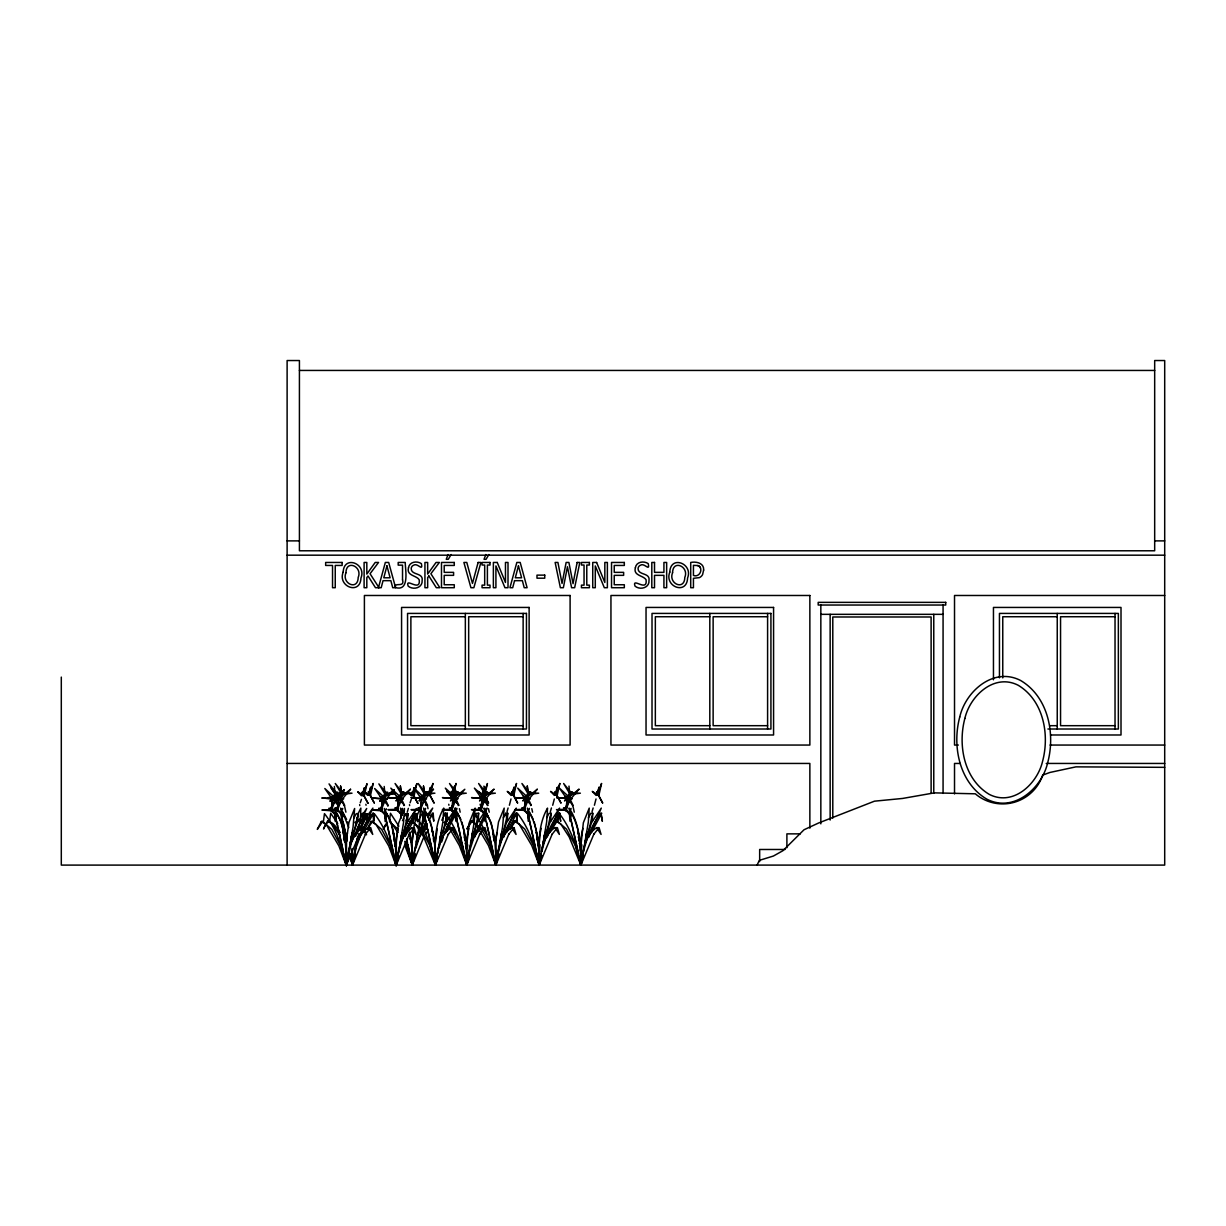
<?xml version="1.0" encoding="UTF-8"?>
<svg xmlns="http://www.w3.org/2000/svg" width="1226" height="1226" viewBox="0 0 1226 1226"><rect width="100%" height="100%" fill="white"/><g stroke="black" fill="none" stroke-linecap="round" stroke-linejoin="round"><path stroke-width="1.5" d="M352.214 849.848L352.506 865.096L365.609 833.879M466.294 849.082L469.236 822.769L475.121 808.103L474.232 821.972L469.267 851.534M538.674 850.675L540.053 833.987M580.373 850.675L583.346 822.769L589.231 808.103L588.342 821.972L583.377 851.534M346.36 861.755L346.284 865.464L338.882 845.909L326.223 824.47L321.319 821.451L317.304 829.389L322.622 821.451L331.848 829.435L340.675 845.909L346.284 865.464L359.387 834.262M352.582 861.372L352.506 865.096L349.058 854.982M396.182 861.755L396.105 865.464L388.703 845.909L376.045 824.47L371.141 821.451L367.126 829.389L372.443 821.451L381.669 829.435L390.496 845.909L396.105 865.464L409.208 834.262M412.38 861.372L412.288 865.096L404.886 845.526M466.845 861.372L466.769 865.096L459.352 845.526L448.226 826.217M495.932 861.372L495.84 865.096L488.438 845.526L475.78 824.087L470.876 821.068L466.876 829.006L472.179 821.068L481.42 829.052L490.247 845.526L495.84 865.096L508.959 833.879M353.793 818.186L356.214 813.65L358.176 813.65L357.716 821.573L356.935 817.65M364.26 815.934L364.398 813.267L362.436 813.267L360.98 815.704M407.997 813.65L407.538 821.573L406.036 813.65L407.997 813.65L402.404 838.094M447.291 813.267L446.831 821.19L445.329 813.267L447.291 813.267L442.862 832.515M474.278 817.803L476.699 813.267L478.661 813.267L478.201 821.19L477.42 817.282M507.733 813.267L507.273 821.19L505.771 813.267L507.733 813.267L503.319 832.515M546.689 817.803L549.095 813.267L551.072 813.267L550.612 821.19L549.83 817.282M588.388 817.803L590.809 813.267L592.771 813.267L592.311 821.19L591.53 817.282M360.49 816.945L360.858 808.103L357.517 814.8M337.794 805.942L337.855 804.961M344.031 805.559L344.092 804.578M387.615 805.942L387.677 804.961M403.814 805.559L403.875 804.578M426.909 805.559L426.97 804.578M458.279 805.559L458.34 804.578M487.366 805.559L487.427 804.578M530.689 805.559L530.751 804.578M572.389 805.559L572.45 804.578M539.547 851.779L540.084 844.791M581.247 851.779L581.798 844.791M364.199 817.282L363.938 821.19L363.417 818.585M395.722 845.909L398.573 823.152L404.457 808.486L403.569 822.355L399.278 848.545M435.107 844.132L437.238 829.052M346.59 837.588L346.284 865.464L348.322 858.583M396.412 837.588L396.105 865.464L398.144 858.583M467.075 837.205L466.769 865.096L479.872 833.879M496.147 837.205L495.84 865.096L497.879 858.2M581.185 837.205L580.879 865.096L593.982 833.879M467.351 848.453L467.688 844.791M346.207 841.726L348.95 822.355L354.636 808.486L353.042 827.259L346.284 865.464C342.207 847.151 336.276 828.546 324.461 813.65L323.419 821.573M412.212 841.358L413.423 832.561M495.932 839.856L498.507 821.972L504.192 808.103L502.599 826.891L495.84 865.096C491.764 846.768 485.833 828.163 474.033 813.267L472.991 821.19M359.969 821.972L360.26 819.443M552.282 833.879L539.179 865.096L533.571 845.526L524.743 829.052L515.502 821.068L510.2 829.006L514.215 821.068L519.119 824.087L531.762 845.526L539.179 865.096C540.697 851.855 543.041 835.703 554.872 827.673L557.401 827.673L559.378 834.416L554.872 827.673M582.917 858.2L580.879 865.096L575.27 845.526L566.443 829.052L557.202 821.068L551.899 829.006L555.914 821.068L560.818 824.087L569.109 836.837L580.879 865.096C582.396 851.855 584.741 835.703 596.572 827.673L599.1 827.673L601.077 834.416L596.572 827.673M329.641 821.19L330.683 813.267L337.717 823.535M373.24 821.573L374.282 813.65C386.098 828.546 392.029 847.151 396.105 865.464L398.634 855.901M389.439 821.19L390.481 813.267L398.864 826.217M412.534 821.19L413.576 813.267C425.391 828.163 431.322 846.768 435.399 865.096L448.501 833.879M444.594 815.934L444.946 813.267M516.315 821.19L517.357 813.267C529.172 828.163 535.103 846.768 539.179 865.096L541.218 858.2M558.014 821.19L559.056 813.267C570.872 828.163 576.802 846.768 580.879 865.096L583.407 855.518M346.789 861.679L346.284 865.464L334.836 813.65L336.828 813.65C345.717 829.236 346.084 847.994 346.284 865.464L348.399 857.495M353.011 861.296L352.506 865.096L349.824 853.924M396.872 859.794L396.105 865.464L384.657 813.65L386.65 813.65C395.538 829.236 395.906 847.994 396.105 865.464L398.527 855.733M413.055 859.411L412.288 865.096L406.067 842.523M436.15 859.411L435.399 865.096L423.629 836.837L415.338 824.087L410.434 821.068L406.419 829.006L411.721 821.068L420.962 829.052L429.79 845.526L435.399 865.096L437.437 858.2M467.275 861.296L466.769 865.096C463.014 847.687 457.252 830.385 446.954 815.704M496.346 861.296L495.84 865.096L484.393 813.267L486.385 813.267C495.273 828.853 495.656 847.61 495.84 865.096L498.798 853.924M358.712 830.232L359.264 826.891M398.189 854.108L398.94 850.231M437.467 853.725L442.862 821.972L443.751 808.103C433.912 825.251 434.985 846.017 435.399 865.096L437.513 857.112M468.93 853.219L466.769 865.096L461.16 845.526L452.333 829.052M346.682 837.22L347.418 832.944M396.504 837.22L397.944 829.435M467.167 836.837L467.658 833.987M496.239 836.837L496.974 832.561M581.277 836.837L581.768 833.987M336.307 809.727L336.476 808.762M342.529 809.359L342.713 808.394M386.129 809.727L386.313 808.762M402.327 809.359L402.496 808.394M425.422 809.359L425.591 808.394M456.792 809.359L456.961 808.394M485.879 809.359L486.048 808.394M529.203 809.359L529.371 808.394M570.902 809.359L571.071 808.394M336.828 813.65L335.326 821.573L334.836 813.65M343.05 813.267L341.564 821.19L341.058 813.267L343.05 813.267L348.782 827.565M363.463 817.803L364.398 813.267M386.65 813.65L385.163 821.573L384.657 813.65M425.943 813.267L424.441 821.19L423.951 813.267L425.943 813.267C434.816 828.853 435.199 847.61 435.399 865.096L437.406 856.974M457.313 813.267L455.811 821.19L455.321 813.267L457.313 813.267C466.202 828.853 466.57 847.61 466.769 865.096L468.807 858.2M486.385 813.267L484.898 821.19L484.393 813.267M529.724 813.267L528.222 821.19L527.732 813.267L529.724 813.267C538.597 828.853 538.98 847.61 539.179 865.096L541.708 855.518M571.423 813.267L569.921 821.19L569.431 813.267L571.423 813.267C580.296 828.853 580.68 847.61 580.879 865.096L583.3 855.35M357.609 837.205L352.506 865.096L350.1 854.982M397.883 855.733L396.105 865.464L394.757 858.982M437.176 855.35L435.399 865.096L423.951 813.267M527.732 813.267L539.179 865.096L541.248 853.725M569.431 813.267L580.879 865.096L582.963 853.725M397.852 856.162L396.105 865.464L395.967 862.246M437.13 855.779L435.399 865.096L433.376 855.35M538.168 860.223L539.179 865.096L541.264 853.924M579.867 860.223L580.879 865.096L582.963 853.924M414.48 853.434L412.288 865.096L404.779 841.358M437.483 853.924L438.433 850.124M468.945 853.434L466.769 865.096L455.321 813.267M429.023 794.831L430.464 787.322L428.135 794.463M541.677 851.534L546.643 821.972L547.532 808.103C537.693 825.251 538.766 846.017 539.179 865.096L541.585 855.35M467.888 832.561L468.776 828.378M540.298 832.561L541.187 828.378M581.998 832.561L582.886 828.378M347.969 857.403L346.284 865.464L343.924 854.108M353.18 861.863L352.506 865.096L350.008 853.434M397.117 860.637L396.105 865.464L396.059 861.679M413.974 857.02L412.288 865.096L406.526 839.32M436.41 860.254L435.399 865.096L435.245 861.863M468.117 858.629L466.769 865.096L461.865 842.109M496.515 861.863L495.84 865.096L494.155 856.974M539.026 861.863L539.179 865.096L540.528 858.629M580.726 861.863L580.879 865.096L582.227 858.629M417.576 835.688L418.265 832.485L416.166 842.109M347.908 858.031L346.284 865.464L346.069 860.637M354.13 857.648L352.506 865.096L351.831 861.847M398.144 856.162L396.105 865.464C397.638 852.239 399.967 836.086 411.798 828.056L414.327 828.056L416.319 834.799L411.798 828.056M414.327 855.779L412.288 865.096L409.944 853.725M437.437 855.779L435.399 865.096C436.916 851.855 439.26 835.703 451.091 827.673L453.62 827.673L455.597 834.416L451.091 827.673M467.995 859.503L466.769 865.096L466.616 861.863M497.48 857.648L495.84 865.096L495.549 858.629M539.179 865.096L540.39 859.503M580.879 865.096L582.105 859.503M350.054 842.936L356.935 823.152L366.697 808.486L356.628 830.615M352.981 836.362L353.747 832.883M358.176 813.65L354.176 831.243M356.276 842.553L358.881 833.68M399.875 842.936L406.756 823.152L416.518 808.486L405.775 832.301M470.539 842.553L477.404 822.769L487.182 808.103L474.677 837.205M478.661 813.267L474.232 832.515M484.668 795.797L487.427 783.537L484.745 791.122M499.61 842.553L506.491 822.769L516.253 808.103L506.2 830.232M542.949 842.553L549.815 822.769L559.592 808.103L547.087 837.205M551.072 813.267L546.643 832.515M584.649 842.553L591.514 822.769L601.292 808.103L588.786 837.205M592.771 813.267L588.342 832.515M421.024 827.565L424.181 813.267L423.721 821.19L422.219 813.267L419.798 817.803M362.957 820.255L360.398 830.86M354.973 822.769L355.172 821.972M348.291 857.357L346.284 865.464L346.238 861.679M355.325 853.725L352.506 865.096L352.368 861.863M414.311 856.974L412.288 865.096L412.151 861.863M469.19 855.35L466.769 865.096L466.723 861.296M498.66 853.725L495.84 865.096L495.764 859.411M355.984 848.453L352.506 865.096L352.031 848.453M398.281 853.817L399.155 850.492M469.374 851.779L475.473 832.515L484.822 815.704M541.785 851.779C545.126 838.048 550.122 824.224 559.286 813.267L560.665 821.19L559.286 813.267M583.484 851.779C586.825 838.048 591.821 824.224 600.985 813.267L602.364 821.19L600.985 813.267M355.463 853.924L352.506 865.096L352.46 861.296M415.246 853.924L412.288 865.096C411.89 846.017 410.817 825.251 420.641 808.103L419.047 826.891L412.288 865.096L411.829 848.453L409.76 832.515M469.297 855.518L466.769 865.096C468.301 851.855 470.631 835.703 482.462 827.673L484.99 827.673L486.967 834.416L482.462 827.673M351.234 843.335L346.284 865.464C347.816 852.239 350.146 836.086 361.976 828.056L364.505 828.056L366.497 834.799L361.976 828.056M356.475 846.63L362.773 829.22M399.584 848.836C402.864 836.255 407.798 823.703 416.227 813.65L417.591 821.573L416.227 813.65M415.767 848.453L420.993 832.515L425.79 822.753M438.862 848.453L440.471 842.523M378.436 587.714L385.332 562.458L388.688 562.458L395.6 587.714L392.718 587.714L390.864 580.664L383.048 580.664L381.194 587.714L375.478 587.714L368.015 575.959L366.819 577.63L366.819 587.714L364.107 587.714L364.107 562.458L366.819 562.458L366.819 574.075L375.202 562.458L378.527 562.458L370.053 573.737L379.018 587.714M407.277 812.133L408.365 808.363M507.012 811.75L508.1 807.98M550.336 811.75L551.439 807.98M592.035 811.75L593.139 807.98M439.736 840.484L446.034 822.769L455.811 808.103L445.069 831.918M354.544 858.2L352.506 865.096C354.038 851.855 356.368 835.703 368.198 827.673L370.727 827.673L372.719 834.416L368.198 827.673M414.327 858.2L412.288 865.096L412.243 861.296M385.929 793.299L385.408 794.892L395.615 793.574L387.539 793.345M503.763 837.205L505.526 831.918M360.26 802.8L361.425 799.367M410.082 802.8L411.246 799.367M510.997 798.984L509.388 805.237M554.321 798.984L552.711 805.237M596.02 798.984L594.411 805.237M441.605 842.109L443.306 837.205M351.356 842.906L359.295 823.903L366.405 813.65L367.769 821.573L366.405 813.65M441.038 840.913L448.41 823.535L455.505 813.267L456.884 821.19L456.287 813.267L445.957 832.515M355.509 836.362L367.172 813.65M405.331 836.362L416.993 813.65M448.103 554.535L446.249 559.301L448.302 559.301L451.122 554.535M364.199 826.891L372.919 808.103L366.421 816.945L360.092 830.232M485.864 554.535L484.025 559.301L486.063 559.301L488.883 554.535M422.648 830.232L425.974 821.972L425.483 819.443M428.242 816.945L432.701 808.103L427.476 814.8L430.724 822.769M402.542 820.638L403.615 818.186M441.835 820.255L442.908 817.803M503.35 817.803L505.771 813.267M427.092 823.535L422.847 832.515M363.065 832.515L373.394 813.267L370.559 815.704L363.57 827.565M477.328 832.515L484.806 817.803M506.399 832.515L516.744 813.267L515.962 813.267C503.932 827.826 498.875 846.798 495.84 865.096C497.373 851.855 499.718 835.703 511.533 827.673L514.077 827.673L516.054 834.416L511.533 827.673M549.738 832.515L560.067 813.267M591.438 832.515L601.767 813.267M757.086 865.096L759.338 860.361L773.407 856.039L782.908 850.706L804.026 829.757L818.493 823.044L874.475 801.176L902.581 798.448L934.335 792.87L975.298 793.804A42.159 42.159 0 0 0 1042.667 775.123L1049.931 772.457L1075.922 766.863L1164.7 767.338M423.66 837.435L412.288 865.096C413.729 852.254 416.028 836.99 426.725 828.531M385.807 824.01L383.324 829.006L386.696 824.01M328.844 821.068L327.541 821.068L323.541 829.006C328.2 815.627 334.146 824.117 340.261 832.561M428.962 820.255L433.192 813.267L430.341 815.704M424.778 819.443L417.238 837.281M404.58 816.072L406.036 813.65M443.873 815.704L445.329 813.267M425.407 833.879L428.334 830.385M359.049 834.845L364.505 828.056M365.271 834.462L369.639 829.021M408.871 834.845L414.327 828.056M448.164 834.462L453.62 827.673M479.535 834.462L483.902 829.021M508.606 834.462L514.077 827.673M551.945 834.462L556.313 829.021M593.645 834.462L598.012 829.021M454.723 797.344L464.823 789.268L457.375 798.126L454.647 798.371M341.809 794.509L352.015 793.191L342.33 792.915M429.79 795.199L427.384 795.306L423.706 791.383L428.257 794.249M299.42 370.436L1154.677 370.451M287.114 540.881L299.42 540.881M1154.677 540.881L1164.7 540.881M287.114 555.179L1164.7 555.179M1164.7 595.484L954.518 595.484L954.518 745.056L958.334 745.056M820.838 614.333L943.07 614.333M465.344 616.739L410.879 616.739L410.879 725.685L465.344 725.685M523.134 616.739L468.669 616.739L468.669 725.685L523.134 725.685M709.808 616.739L655.343 616.739L655.343 725.685L709.808 725.685M767.599 616.739L713.134 616.739L713.134 725.685L767.599 725.685M1057.241 616.739L1002.761 616.739L1002.761 677.901M1115.032 616.739L1060.551 616.739L1060.551 725.685L1115.032 725.685M1049.717 725.685L1057.241 725.685M1047.908 729.01L1118.357 729.01L1118.357 613.414L999.451 613.414L999.451 677.84M1050.575 734.987L1121.008 734.987L1121.008 607.437L993.458 607.437L993.458 679.771M1050.054 745.056L1164.7 745.056M287.114 763.446L809.865 763.446L809.865 828.163M960.249 763.446L954.518 763.446L954.518 793.896M1046.238 763.446L1164.7 763.446M401.071 817.282L400.856 813.267L402.833 813.267M486.875 813.267L487.979 817.282M410.434 821.068L411.721 821.068M470.876 821.068L472.179 821.068M514.215 821.068L515.502 821.068M555.914 821.068L557.202 821.068M321.319 821.451L322.622 821.451M371.141 821.451L372.443 821.451M800.302 833.864L786.893 833.864L786.893 847.748M785.069 849.48L759.66 849.48L759.66 861.617M493.342 835.657L492.775 831.121L493.159 834.14M464.271 835.657L464.026 832.638M343.786 836.04L343.203 831.489L343.587 834.523M697.839 565.554L693.441 565.339L693.441 575.438C699.801 577.982 704 567.929 697.839 565.554A3.663 3.663 0 0 1 700.444 567.883M579.147 841.327L578.473 836.592L578.933 839.749M537.448 841.327L536.773 836.592L537.218 839.749M433.667 841.327L433.33 838.186M394.374 841.71L394.052 838.569M444.256 822.585L446.708 824.087M327.541 821.068L332.445 824.087L339.878 835.412M444.425 822.202L451.015 827.918M389.945 822.202L397.868 829.052L397.331 828.378M383.6 796.701L374.65 788.517L382.619 799.965M333.779 796.701L324.829 788.517L332.798 799.965M570.611 815.336L563.531 807.857L565.079 808.133L570.672 815.183M528.912 815.336L521.816 807.857L523.379 808.133L528.973 815.183M484.408 814.095L478.492 807.857L480.056 808.133L486.768 816.577M456.501 815.336L449.421 807.857L450.969 808.133L455.444 813.773M425.131 815.336L418.051 807.857L419.599 808.133L425.192 815.183M402.036 815.336L394.941 807.857L396.504 808.133L400.979 813.773M385.853 815.719L378.757 808.24L380.305 808.516L385.914 815.551M341.073 814.095L335.158 807.857L336.706 808.133L343.433 816.577M334.836 814.478L328.936 808.24L330.484 808.516L334.974 814.156M343.418 793.59L335.28 783.506L340.843 792.839M392.228 824.087L397.914 832.561M403.078 812.317L400.504 808.103L401.117 812.317M427.567 814.8L423.598 808.103L424.702 814.8M343.571 838.339L344.996 841.358M533.295 819.443L527.379 808.103L528.82 816.945M460.884 819.443L454.969 808.103L455.582 812.317M346.621 819.443L340.705 808.103L341.318 812.317M344.337 837.71L345.625 840.913M406.235 820.255L407.476 823.535M406.404 819.443L407.369 821.972M534.26 821.972L537.586 837.205L538.919 851.534M461.85 821.972L464.332 831.918L466.324 848.162M347.586 821.972L347.847 822.769M486.461 821.972L487.243 825.512M343.127 821.972L343.908 825.512M336.905 822.355L337.686 825.895M431.077 824.148L434.525 842.553M408.565 827.565L409.361 830.86M347.127 840.913L341.058 813.267M401.362 815.704L400.856 813.267M487.534 826.891L492.99 851.534M427.476 828.561L432.947 853.219M409.836 853.219L407.86 844.423M344.2 826.891L344.981 830.232M337.978 827.259L343.433 851.917M461.482 840.484L456.854 819.443M406.634 838.845L407.476 842.553M347.219 840.484L345.364 831.918M572.879 805.85L574.274 812.179M427.399 805.85L428.027 808.685M385.408 815.183L384.305 808.486L391.446 823.152L395.523 846.676M344.506 805.85L345.916 812.179M578.136 832.638L578.795 835.672L577.998 832.623M531.808 808.685L532.574 812.179M488.484 808.685L489.251 812.179M459.413 808.685L460.164 812.179M409.545 832.638L410.204 835.672M465.052 839.795L464.363 836.592L464.823 839.749M410.235 838.186L410.925 841.388L410.112 838.17M344.904 841.772L343.878 836.975L344.552 841.71M570.964 819.443L578.519 853.725M529.264 819.443L536.819 853.725M386.205 819.826L386.726 822.355M426.234 822.769L427.077 826.891M386.941 823.152L393.745 854.108M335.526 814.892L334.483 808.486L341.364 822.355L345.134 840.852M480.132 804.271L480.301 805.237M448.762 804.271L448.931 805.237M425.667 804.271L425.836 805.237M409.484 804.654L409.653 805.62M365.884 804.271L366.053 805.237M359.662 804.654L359.831 805.62M515.962 813.267L517.326 821.19L516.744 813.267M432.41 813.267L433.774 821.19L433.192 813.267M372.627 813.267L373.991 821.19L373.394 813.267M484.668 812.317L484.055 808.103L491.182 822.769L494.921 842.109M410.143 833.68L411.415 842.553M569.829 817.006L569.983 817.972M528.13 817.006L528.283 817.972M484.791 817.006L484.944 817.972M455.72 817.006L455.873 817.972M424.349 817.006L424.502 817.972M401.239 817.006L401.408 817.972M385.056 817.374L385.209 818.355M570.519 816.945L569.079 808.103C577.844 820.73 579.791 836.561 580.618 851.534M456.072 814.8L456.409 816.945M409.407 832.623L409.79 835.657M569.538 791.766L569.891 796.425L568.971 786.096M484.515 791.766L484.868 796.425L483.933 786.096M384.765 792.149L385.133 796.808L384.198 786.464M334.943 792.149L335.311 796.808L334.376 786.464M1115.032 613.414L1115.032 729.01M1057.241 613.414L1057.241 729.01M943.07 605.031L943.07 793.406M933.768 614.333L933.768 793.375M931.116 793.176L931.116 616.985L832.791 616.985L832.791 818.064M830.14 614.333L830.14 820.041M820.838 605.031L820.838 823.857M767.599 613.414L767.599 729.01M709.808 613.414L709.808 729.01M523.134 613.414L523.134 729.01M465.344 613.414L465.344 729.01M287.114 865.096L287.114 360.536L299.42 360.536L299.42 550.78L1154.677 550.78L1154.677 360.536L1164.7 360.536L1164.7 865.096L61.3 865.096L61.3 677.089M331.449 808.118L331.71 809.329L329.579 810.11L335.464 799.781L331.71 809.329L331.449 808.118M337.671 807.735L337.932 808.945L335.801 809.727L341.686 799.398L337.932 808.945L337.671 807.735M381.271 808.118L381.531 809.329L379.401 810.11L385.286 799.781L381.531 809.329L381.271 808.118M397.454 807.735L397.714 808.945L395.584 809.727L401.484 799.398L397.714 808.945L397.454 807.735M420.564 807.735L420.809 808.945L418.694 809.727L424.579 799.398L420.809 808.945L420.564 807.735M451.934 807.735L452.179 808.945L450.065 809.727L455.949 799.398L452.179 808.945L451.934 807.735M481.006 807.735L481.266 808.945L479.136 809.727L485.036 799.398L481.266 808.945L481.006 807.735M524.345 807.735L524.59 808.945L522.475 809.727L528.36 799.398L524.59 808.945L524.345 807.735M566.044 807.735L566.289 808.945L564.175 809.727L570.059 799.398L566.289 808.945L566.044 807.735M345.962 572.757C341.395 583.53 357.961 591.07 358.191 577.431C362.789 566.627 346.13 559.071 345.962 572.757M402.526 579.883C405.086 588.235 393.393 581.522 395.584 587.591C409.928 591.683 405.208 569.293 405.239 562.458L398.189 562.458L398.189 565.14L402.526 565.14L402.526 579.883M672.568 572.757C668.017 583.53 684.583 591.07 684.798 577.431C689.41 566.627 672.737 559.071 672.568 572.757M343.188 572.098C337.334 586.641 360.337 595.438 360.965 578.013C366.773 563.531 343.832 554.796 343.188 572.098M669.794 572.098C663.956 586.641 686.958 595.438 687.571 578.013C693.38 563.531 670.438 554.796 669.794 572.098M332.246 801.406L331.679 811.428L332.246 801.406M338.468 801.022L337.901 811.06L338.468 801.022M382.068 801.406L381.501 811.428L382.068 801.406M398.251 801.022L397.699 811.06L398.251 801.022M421.346 801.022L420.794 811.06L421.346 801.022M452.716 801.022L452.164 811.06L452.716 801.022M481.803 801.022L481.251 811.06L481.803 801.022M525.126 801.022L524.575 811.06L525.126 801.022M566.826 801.022L566.274 811.06L566.826 801.022M332.828 798.616L332.752 799.858L332.828 798.616M339.05 798.233L338.974 799.475L339.05 798.233M382.65 798.616L382.573 799.858L382.65 798.616M398.833 798.233L398.756 799.475L398.833 798.233M421.943 798.233L421.867 799.475L421.943 798.233M453.314 798.233L453.237 799.475L453.314 798.233M482.385 798.233L482.308 799.475L482.385 798.233M525.724 798.233L525.648 799.475L525.724 798.233M567.423 798.233L567.347 799.475L567.423 798.233M703.632 570.075L702.605 574.55A6.988 6.988 0 0 1 699.356 577.645L693.441 578.304L693.441 587.714L690.713 587.714L690.713 562.458C696.123 561.309 704.26 562.995 703.632 570.075M408.503 567.745C406.204 575.806 416.227 575.239 419.169 579.683C421.024 592.894 404.595 576.511 408.243 586.212C413.3 590.319 422.648 587.913 422.158 580.526C423.445 572.465 411.568 575.484 411.216 568.864A3.755 3.755 0 0 1 413.744 565.171C417.576 562.581 423.276 572.144 421.361 563.623C416.993 560.619 409.361 561.707 408.503 567.745M635.375 567.745C633.06 575.806 643.083 575.239 646.041 579.683C647.88 592.894 631.451 576.511 635.099 586.212C640.156 590.319 649.504 587.913 649.014 580.526C650.301 572.465 638.424 575.484 638.087 568.864A3.755 3.755 0 0 1 640.6 565.171C644.432 562.581 650.148 572.144 648.217 563.623C643.849 560.619 636.217 561.707 635.375 567.745M352.245 832.852L351.234 837.664L352.245 832.852M363.31 794.509L363.386 795.751L363.31 794.509M369.532 794.126L369.608 795.367L369.532 794.126M402.082 832.852L401.055 837.664L402.082 832.852M413.131 794.509L413.208 795.751L413.131 794.509M441.36 832.485L440.333 837.281L441.36 832.485M452.425 794.126L452.501 795.367L452.425 794.126M472.73 832.485L471.719 837.281L472.73 832.485M483.795 794.126L483.872 795.367L483.795 794.126M501.817 832.485L500.79 837.281L501.817 832.485M512.866 794.126L512.943 795.367L512.866 794.126M545.141 832.485L544.114 837.281L545.141 832.485M556.206 794.126L556.282 795.367L556.206 794.126M586.84 832.485L585.829 837.281L586.84 832.485M597.905 794.126L597.981 795.367L597.905 794.126M959.759 716.965C951.943 746.159 959.268 782.801 986.777 799.122C1013.565 813.053 1041.778 788.609 1047.694 762.679C1055.525 733.485 1048.199 696.843 1020.676 680.522C993.888 666.592 965.69 691.035 959.759 716.965M964.862 718.436C957.736 745.255 963.973 779.154 989.213 794.356C1013.136 806.677 1037.38 783.904 1042.606 761.208C1049.717 734.389 1043.495 700.49 1018.239 685.288C994.332 672.967 970.072 695.74 964.862 718.436M364.444 787.705L363.003 795.214L362.114 794.846L364.444 787.705M370.666 787.322L369.225 794.831L368.336 794.463L370.666 787.322M414.265 787.705L412.825 795.214L411.936 794.846L414.265 787.705M453.559 787.322L452.118 794.831L451.229 794.463L453.559 787.322M484.929 787.322L483.488 794.831L482.6 794.463L484.929 787.322M514.016 787.322L512.575 794.831L511.686 794.463L514.016 787.322M577.139 562.458L573.048 583.668L568.91 562.458L566.136 562.458L562.044 583.453L557.922 562.458L555.133 562.458L560.374 587.714L563.362 587.714L567.439 566.749L571.592 587.714L574.657 587.714L579.806 562.458L577.139 562.458M557.34 787.322L555.899 794.831L555.01 794.463L557.34 787.322M599.039 787.322L597.598 794.831L596.71 794.463L599.039 787.322M366.942 783.92L364.199 796.18L363.724 793.023L366.942 783.92M373.164 783.537L370.421 795.797L369.945 792.655L373.164 783.537M416.763 783.92L414.02 796.18L413.545 793.023L416.763 783.92M432.947 783.537L430.203 795.797L429.728 792.655L432.947 783.537M456.057 783.537L453.298 795.797L452.838 792.655L456.057 783.537M516.498 783.537L513.755 795.797L513.28 792.655L516.498 783.537M559.838 783.537L557.079 795.797L556.619 792.655L559.838 783.537M601.537 783.537L598.778 795.797L598.319 792.655L601.537 783.537M514.552 580.664L512.698 587.714L509.939 587.714L516.836 562.458L520.192 562.458L527.103 587.714L524.222 587.714L522.368 580.664L514.552 580.664M386.941 565.876L383.799 577.798L390.113 577.798L386.941 565.876M518.445 565.876L515.303 577.798L521.617 577.798L518.445 565.876M478.125 562.458L472.47 583.423L466.8 562.458L463.888 562.458L470.922 587.714L473.864 587.714L480.899 562.458L478.125 562.458M340 796.318L339.02 799.582L331.051 788.134L340 796.318M399.783 796.318L398.802 799.582L390.833 788.134L399.783 796.318M422.878 796.318L421.913 799.582L413.928 788.134L422.878 796.318M454.264 796.318L453.283 799.582L445.314 788.134L454.264 796.318M483.335 796.318L482.354 799.582L474.385 788.134L483.335 796.318M526.659 796.318L525.693 799.582L517.709 788.134L526.659 796.318M568.358 796.318L567.393 799.582L559.424 788.134L568.358 796.318M336.108 793.299L335.587 794.892L345.793 793.574L336.108 793.299M402.113 792.915L401.607 794.509L411.798 793.191L402.113 792.915M425.223 792.915L424.702 794.509L434.908 793.191L425.223 792.915M456.593 792.915L456.072 794.509L466.278 793.191L456.593 792.915M485.665 792.915L485.159 794.509L495.35 793.191L485.665 792.915M529.004 792.915L528.483 794.509L538.689 793.191L529.004 792.915M570.703 792.915L570.182 794.509L580.388 793.191L570.703 792.915M341.824 795.95L340.598 786.096L341.824 795.95M401.607 795.95L400.381 786.096L401.607 795.95M424.717 795.95L423.491 786.096L424.717 795.95M456.087 795.95L454.861 786.096L456.087 795.95M528.498 795.95L527.272 786.096L528.498 795.95M335.939 792.41L329.978 801.36L337.855 792.226L335.939 792.41M342.161 792.027L336.2 800.976L344.077 791.843L342.161 792.027M385.761 792.41L379.799 801.36L387.677 792.226L385.761 792.41M401.959 792.027L395.998 800.976L403.86 791.843L401.959 792.027M425.054 792.027L419.093 800.976L426.955 791.843L425.054 792.027M456.424 792.027L450.463 800.976L458.325 791.843L456.424 792.027M485.511 792.027L479.55 800.976L487.412 791.843L485.511 792.027M528.835 792.027L522.874 800.976L530.735 791.843L528.835 792.027M570.534 792.027L564.573 800.976L572.435 791.843L570.534 792.027M428.855 575.959L427.659 577.63L427.659 587.714L424.932 587.714L424.932 562.458L427.659 562.458L427.659 574.075L436.042 562.458L439.352 562.458L430.893 573.737L439.843 587.714L436.318 587.714L428.855 575.959M344.353 789.651L336.889 798.509L332.798 798.877L344.353 789.651M350.575 789.268L343.111 798.126L339.02 798.494L350.575 789.268M394.174 789.651L386.711 798.509L382.619 798.877L394.174 789.651M410.358 789.268L402.894 798.126L398.802 798.494L410.358 789.268M433.452 789.268L425.989 798.126L421.897 798.494L433.452 789.268M493.909 789.268L486.446 798.126L482.354 798.494L493.909 789.268M537.233 789.268L529.77 798.126L525.678 798.494L537.233 789.268M578.933 789.268L571.485 798.126L567.377 798.494L578.933 789.268M466.708 847.687L465.328 843.182L466.616 847.718M539.118 847.687L537.739 843.182L539.026 847.718M580.817 847.687L579.438 843.182L580.817 847.687M337.349 799.122L322.055 798.019L337.349 799.122M343.587 798.739L328.277 797.636L343.587 798.739M387.171 799.122L371.876 798.019L387.171 799.122M403.369 798.739L388.06 797.636L403.369 798.739M426.464 798.739L411.17 797.636L426.464 798.739M457.834 798.739L442.54 797.636L457.834 798.739M486.921 798.739L471.612 797.636L486.921 798.739M530.245 798.739L514.951 797.636L530.245 798.739M571.944 798.739L556.65 797.636L571.944 798.739M363.77 795.582L361.379 795.674L357.685 791.751L363.77 795.582M369.991 795.199L367.601 795.306L363.907 791.383L369.991 795.199M413.591 795.582L411.2 795.674L407.507 791.751L413.591 795.582M452.884 795.199L450.494 795.306L446.8 791.383L452.884 795.199M484.255 795.199L481.864 795.306L478.171 791.383L484.255 795.199M513.342 795.199L510.935 795.306L507.242 791.383L513.342 795.199M556.665 795.199L554.275 795.306L550.581 791.383L556.665 795.199M598.365 795.199L595.974 795.306L592.281 791.383L598.365 795.199M336.399 809.298L328.124 809.666L337.518 810.417L336.399 809.298M330.177 809.681L321.902 810.034L331.296 810.8L330.177 809.681M379.999 809.681L371.723 810.034L381.117 810.8L379.999 809.681M396.182 809.298L387.906 809.666L397.301 810.417L396.182 809.298M419.292 809.298L411.001 809.666L420.411 810.417L419.292 809.298M450.662 809.298L442.387 809.666L451.781 810.417L450.662 809.298M479.734 809.298L471.458 809.666L480.853 810.417L479.734 809.298M523.073 809.298L514.782 809.666L524.192 810.417L523.073 809.298M564.772 809.298L556.481 809.666L565.891 810.417L564.772 809.298M342.131 562.458L325.656 562.458L325.656 565.447L332.537 565.447L332.537 587.714L335.25 587.714L335.25 565.447L342.131 565.447L342.131 562.458M454.279 562.458L441.483 562.458L441.483 587.714L454.279 587.714L454.279 584.741L444.21 584.741L444.21 575.346L453.589 575.346L453.589 572.358L444.21 572.358L444.21 565.447L454.279 565.447L454.279 562.458M490.017 562.458L482.063 562.458L482.063 565.033L484.684 565.033L484.684 585.139L482.063 585.139L482.063 587.714L490.017 587.714L490.017 585.139L487.396 585.139L487.396 565.033L490.017 565.033L490.017 562.458M497.235 562.458L493.373 562.458L493.373 587.714L495.917 587.714L495.917 565.937L504.959 587.714L508.008 587.714L508.008 562.458L505.464 562.458L505.464 582.457L497.235 562.458M589.384 562.458L581.446 562.458L581.446 565.033L584.051 565.033L584.051 585.139L581.446 585.139L581.446 587.714L589.384 587.714L589.384 585.139L586.779 585.139L586.779 565.033L589.384 565.033L589.384 562.458M596.602 562.458L592.74 562.458L592.74 587.714L595.284 587.714L595.284 565.937L604.326 587.714L607.376 587.714L607.376 562.458L604.832 562.458L604.832 582.457L596.602 562.458M624.325 562.458L611.529 562.458L611.529 587.714L624.325 587.714L624.325 584.741L614.241 584.741L614.241 575.346L623.636 575.346L623.636 572.358L614.241 572.358L614.241 565.447L624.325 565.447L624.325 562.458M654.515 562.458L651.803 562.458L651.803 587.714L654.515 587.714L654.515 575.346L663.925 575.346L663.925 587.714L666.653 587.714L666.653 562.458L663.925 562.458L663.925 572.358L654.515 572.358L654.515 562.458M544.742 575.132L536.988 575.132L536.988 578.197L544.742 578.197L544.742 575.132M570.105 595.484L364.398 595.484L364.398 745.056L570.105 745.056L570.105 595.484M809.865 595.484L610.946 595.484L610.946 745.056L809.865 745.056L809.865 595.484M945.721 602.364L818.186 602.364L818.186 605.031L945.721 605.031L945.721 602.364M529.126 607.437L401.576 607.437L401.576 734.987L529.126 734.987L529.126 607.437M773.575 607.437L646.041 607.437L646.041 734.987L773.575 734.987L773.575 607.437M526.46 613.414L407.553 613.414L407.553 729.01L526.46 729.01L526.46 613.414M770.924 613.414L652.017 613.414L652.017 729.01L770.924 729.01L770.924 613.414M537.095 835.672L536.283 832.623L537.095 835.672M433.314 835.672L432.318 831.121L433.314 835.672M394.021 836.055L393.025 831.489L394.021 836.055M569.155 797.084L565.048 796.318L573.032 805.375L569.155 797.084M527.456 797.084L523.349 796.318L531.318 805.375L527.456 797.084M484.132 797.084L480.01 796.318L487.994 805.375L484.132 797.084M455.061 797.084L450.938 796.318L458.922 805.375L455.061 797.084M423.675 797.084L419.568 796.318L427.537 805.375L423.675 797.084M400.58 797.084L396.458 796.318L404.442 805.375L400.58 797.084M384.397 797.452L380.275 796.701L388.259 805.758L384.397 797.452M340.797 797.084L336.675 796.318L344.659 805.375L340.797 797.084M334.575 797.452L330.453 796.701L338.437 805.758L334.575 797.452M494.476 841.388L493.45 836.592L494.476 841.388M571.791 793.59L569.216 792.839L563.638 783.506L571.791 793.59M530.092 793.59L527.502 792.839L521.939 783.506L530.092 793.59M486.768 793.59L484.178 792.839L478.615 783.506L486.768 793.59M457.681 793.59L455.107 792.839L449.528 783.506L457.681 793.59M426.311 793.59L423.721 792.839L418.158 783.506L426.311 793.59M403.216 793.59L400.626 792.839L395.063 783.506L403.216 793.59M387.018 793.973L384.443 793.222L378.88 783.889L387.018 793.973M337.196 793.973L334.621 793.222L329.043 783.889L337.196 793.973M602.625 802.938L596.725 791.935L602.625 802.938M560.926 802.938L555.026 791.935L560.926 802.938M517.587 802.938L511.702 791.935L517.587 802.938M488.515 802.938L482.615 791.935L488.515 802.938M457.145 802.938L451.245 791.935L457.145 802.938M434.035 802.938L428.15 791.935L434.035 802.938M417.851 803.321L411.967 792.318L417.851 803.321M374.252 802.938L368.367 791.935L374.252 802.938M368.03 803.321L362.145 792.318L368.03 803.321M395.584 846.568L394.665 843.565L395.523 846.584"/></g></svg>
